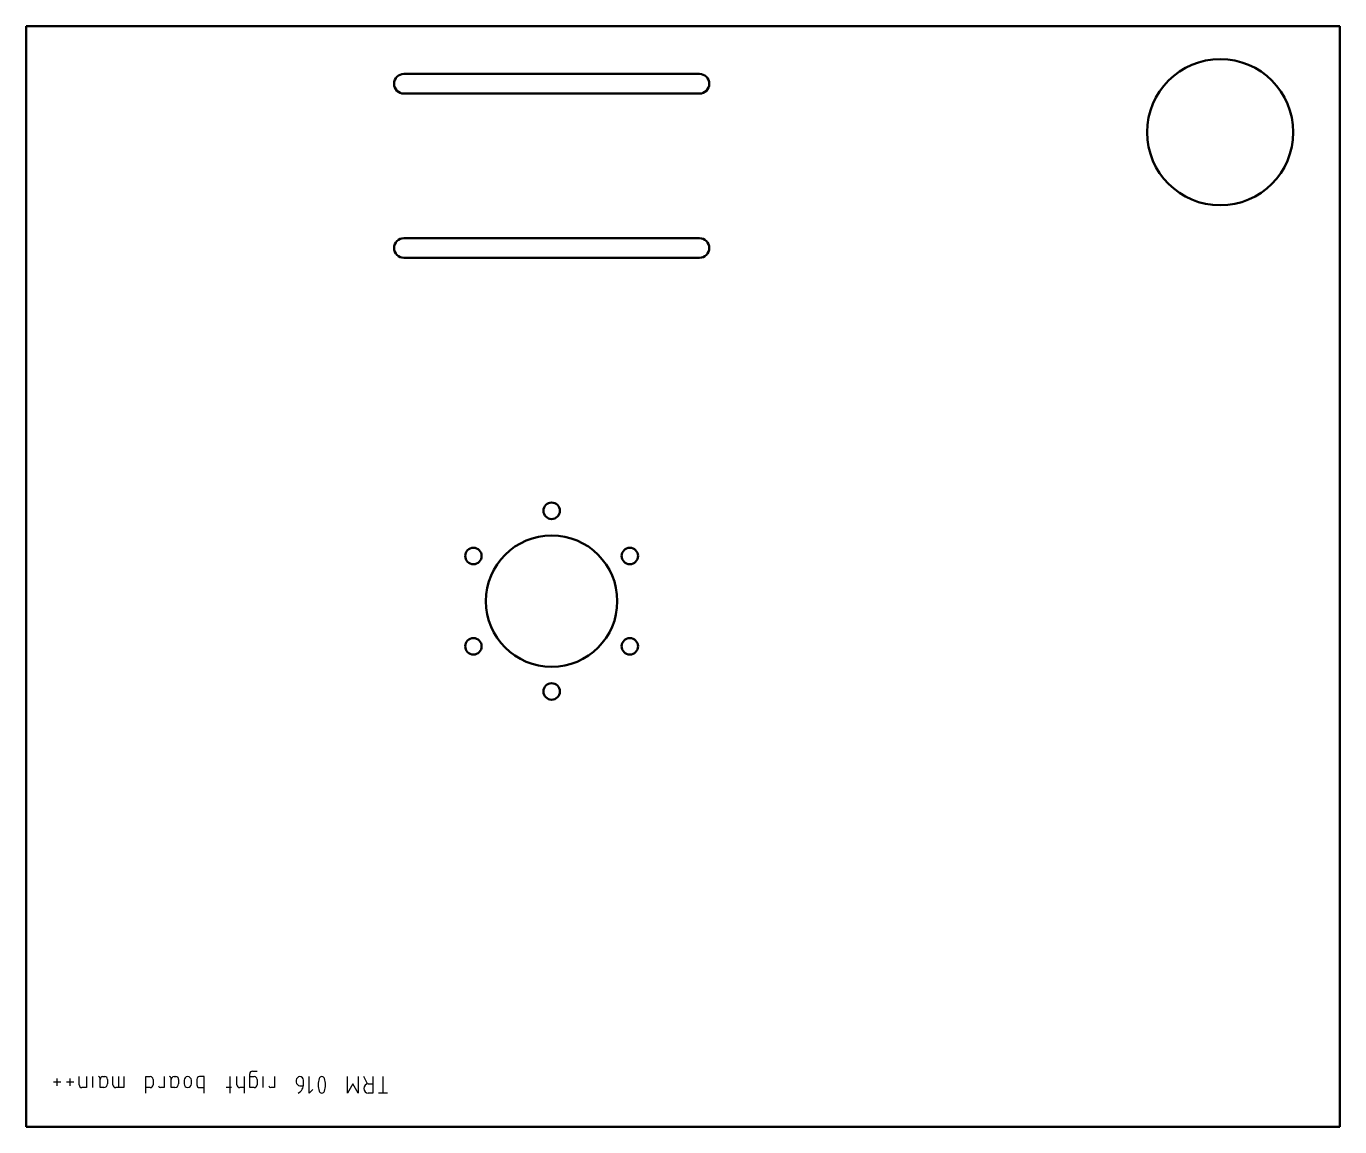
# Model space of a CAD drawing. Header units: millimetres. Extents: x 0 to 800, y 0 to 670.
import ezdxf

# ---------------------------------------------------------------- set-up
doc = ezdxf.new("R2010")
doc.units = ezdxf.units.MM
for name, color, linetype, lineweight in [('IV_INTERIOR_PROFILES', 7, 'Continuous', 50), ('IV_MARK_SURFACE', 2, 'Continuous', 25), ('IV_OUTER_PROFILE', 7, 'Continuous', 50)]:
    doc.layers.add(name, color=color, linetype=linetype, lineweight=lineweight)

msp = doc.modelspace()

# ---------------------------------------------------------------- linework, layer by layer
at = {"layer": 'IV_INTERIOR_PROFILES'}
for p, q in [((230, 641), (410, 641)), ((410, 629), (230, 629)), ((230, 541), (410, 541)), ((410, 529), (230, 529))]:
    msp.add_line(p, q, dxfattribs=at)
for centre, radius in [((727.2, 605.5), 44.5), ((320, 375), 5), ((320, 320), 40), ((272.37, 347.5), 5), ((367.63, 347.5), 5), ((272.37, 292.5), 5), ((367.63, 292.5), 5), ((320, 265), 5)]:
    msp.add_circle(centre, radius, dxfattribs=at)
for centre, start, end in [((230, 635), 90, 270), ((410, 635), 270, 90), ((230, 535), 90, 270), ((410, 535), 270, 90)]:
    msp.add_arc(centre, 6, start, end, dxfattribs=at)
at = {"layer": 'IV_MARK_SURFACE'}
for p, q in [((136.12, 30.51), (136.12, 32.18)), ((137.79, 33.85), (140.56, 33.85)), ((18.9, 27.18), (16.67, 27.18)), ((18.9, 27.18), (18.9, 29.4)), ((21.12, 27.18), (18.9, 27.18)), ((18.9, 24.96), (18.9, 27.18)), ((26.67, 27.18), (24.45, 27.18)), ((26.67, 27.18), (26.67, 29.4)), ((28.9, 27.18), (26.67, 27.18)), ((26.67, 24.96), (26.67, 27.18)), ((32.23, 25.51), (32.23, 30.51)), ((36.67, 30.51), (36.67, 23.85)), ((40.29, 30.51), (40.29, 23.85)), ((45.01, 28.85), (45.01, 29.4)), ((45.01, 23.85), (45.01, 28.85)), ((46.67, 30.51), (47.79, 30.51)), ((49.45, 28.85), (49.45, 26.07)), ((52.79, 25.51), (52.79, 30.51)), ((56.12, 30.51), (56.12, 23.85)), ((59.45, 30.51), (59.45, 23.85)), ((72.79, 23.85), (72.79, 30.51)), ((72.79, 30.51), (75.56, 30.51)), ((77.23, 28.85), (77.23, 25.51)), ((83.9, 30.51), (83.9, 23.85)), ((88.34, 28.85), (88.34, 29.4)), ((88.34, 23.85), (88.34, 28.85)), ((90.01, 30.51), (91.12, 30.51)), ((92.79, 28.85), (92.79, 26.07)), ((96.12, 28.29), (96.12, 26.07)), ((100.56, 26.07), (100.56, 28.29)), ((103.9, 28.85), (103.9, 25.51)), ((108.34, 30.51), (105.56, 30.51)), ((108.34, 23.85), (108.34, 30.51)), ((123.9, 30.51), (123.9, 23.85)), ((128.34, 25.51), (128.34, 30.51)), ((132.79, 30.51), (132.79, 23.85)), ((136.12, 23.85), (136.12, 30.51)), ((136.12, 30.51), (138.9, 30.51)), ((140.56, 28.85), (140.56, 25.51)), ((144.17, 30.51), (144.17, 23.85)), ((151.12, 30.51), (151.12, 23.85)), ((164.45, 28.29), (164.45, 27.18)), ((166.67, 24.96), (168.34, 24.96)), ((168.9, 26.07), (168.9, 28.29)), ((172.23, 20.51), (172.23, 30.51)), ((195.56, 20.51), (195.56, 30.51)), ((198.9, 26.07), (195.56, 20.51)), ((202.23, 20.51), (198.9, 26.07)), ((202.23, 30.51), (202.23, 20.51)), ((207.79, 26.07), (205.56, 30.51)), ((208.34, 26.07), (211.12, 26.07)), ((211.12, 30.51), (211.12, 26.07)), ((211.12, 26.07), (211.12, 20.51)), ((217.23, 30.51), (217.23, 20.51)), ((36.67, 23.85), (33.9, 23.85)), ((47.23, 23.85), (45.01, 23.85)), ((56.12, 23.85), (54.45, 23.85)), ((59.45, 23.85), (56.12, 23.85)), ((75.56, 23.85), (72.79, 23.85)), ((72.79, 20.51), (72.79, 23.85)), ((83.9, 23.85), (81.67, 23.85)), ((90.56, 23.85), (88.34, 23.85)), ((105.56, 23.85), (108.34, 23.85)), ((108.34, 20.51), (108.34, 23.85)), ((123.9, 23.85), (121.67, 23.85)), ((125.01, 23.85), (123.9, 23.85)), ((123.9, 23.85), (123.9, 20.51)), ((132.79, 23.85), (130.01, 23.85)), ((132.79, 23.85), (132.79, 20.51)), ((138.9, 23.85), (136.12, 23.85)), ((151.12, 23.85), (148.9, 23.85)), ((174.45, 22.73), (172.23, 20.51)), ((211.12, 20.51), (208.34, 20.51)), ((217.23, 20.51), (214.45, 20.51)), ((220.01, 20.51), (217.23, 20.51))]:
    msp.add_line(p, q, dxfattribs=at)
for centre, radius, start, end in [((137.79, 32.18), 1.67, 90, 180), ((33.9, 25.51), 1.67, 180, 270), ((43.9, 29.4), 1.11, 0, 90), ((46.67, 28.85), 1.67, 90, 180), ((47.23, 26.07), 2.22, 270, 0), ((47.79, 28.85), 1.67, 0, 90), ((54.45, 25.51), 1.67, 180, 270), ((75.56, 28.85), 1.67, 0, 90), ((75.56, 25.51), 1.67, 270, 0), ((81.67, 24.96), 1.11, 180, 270), ((87.23, 29.4), 1.11, 0, 90), ((90.01, 28.85), 1.67, 90, 180), ((90.56, 26.07), 2.22, 270, 0), ((91.12, 28.85), 1.67, 0, 90), ((98.34, 28.29), 2.22, 0, 180), ((98.34, 26.07), 2.22, 180, 0), ((105.56, 28.85), 1.67, 90, 180), ((105.56, 25.51), 1.67, 180, 270), ((130.01, 25.51), 1.67, 180, 270), ((138.9, 28.85), 1.67, 0, 90), ((138.9, 25.51), 1.67, 270, 0), ((148.9, 24.96), 1.11, 180, 270), ((166.67, 28.29), 2.22, 0, 180), ((166.67, 27.18), 2.22, 180, 270), ((163.13, 25.75), 5.77, 294.8942, 3.17829), ((191.78, 25.51), 13.99, 163.86614, 196.13386), ((180.01, 28.69), 1.81, 23.03732, 156.96268), ((168.23, 25.51), 13.99, 343.86614, 16.13386), ((208.34, 23.29), 2.78, 90, 270), ((180.01, 22.31), 1.8, 202.4119, 337.5881)]:
    msp.add_arc(centre, radius, start, end, dxfattribs=at)
at = {"layer": 'IV_OUTER_PROFILE'}
for p, q in [((0, 670), (800, 670)), ((0, 0), (0, 670)), ((800, 670), (800, 0)), ((800, 0), (0, 0))]:
    msp.add_line(p, q, dxfattribs=at)

doc.saveas('drawing.dxf')
